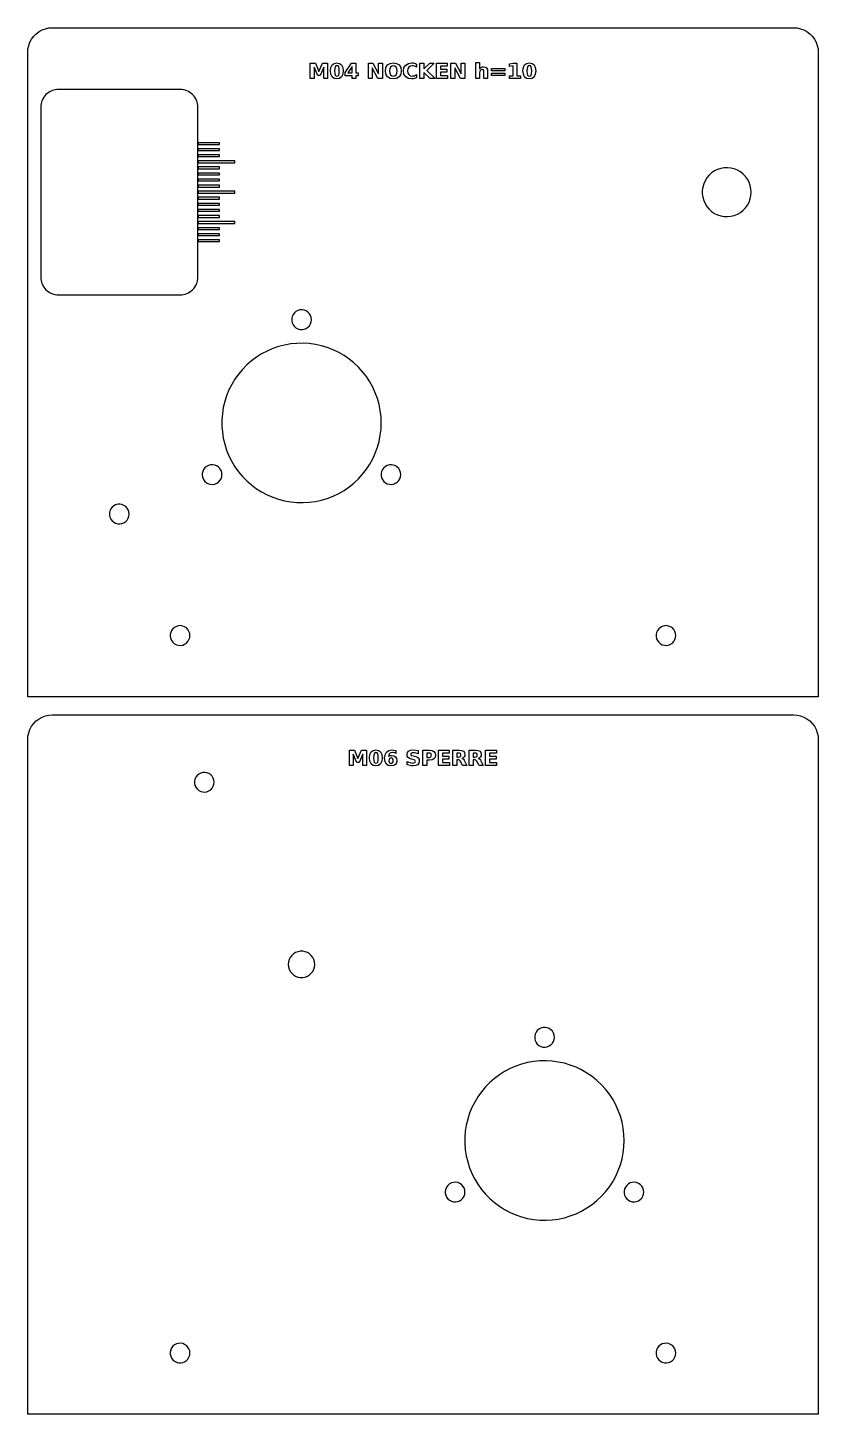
# Model space of a CAD drawing. Header units: millimetres. Extents: x 0 to 263, y 0 to 228.
# Drawn here: x 133.2 to 263.3, y 0 to 228.3 of the extents above; entities that cross this region are included whole.
import ezdxf

# ---------------------------------------------------------------- set-up
doc = ezdxf.new("R2010")
doc.units = ezdxf.units.MM
doc.layers.add('CUT', color=1, linetype='Continuous')
doc.layers.add('ENGRAVE', color=5, linetype='Continuous')

msp = doc.modelspace()

# ---------------------------------------------------------------- linework, layer by layer
at = {"layer": 'CUT'}
for points in [[(133.15, 224.2277), (133.1913, 224.805), (133.3149, 225.3731), (133.5181, 225.9179), (133.7967, 226.4282), (134.1452, 226.8937), (134.5563, 227.3048), (135.0218, 227.6533), (135.5321, 227.9319), (136.0769, 228.1351), (136.645, 228.2587), (137.2223, 228.3), (259.2277, 228.3), (259.805, 228.2587), (260.3731, 228.1351), (260.9179, 227.9319), (261.4282, 227.6533), (261.8937, 227.3048), (262.3048, 226.8937), (262.6533, 226.4282), (262.9319, 225.9179), (263.1351, 225.3731), (263.2587, 224.805), (263.3, 224.2277), (263.3, 118.15), (133.15, 118.15)], [(158.5117, 184.3142), (158.7956, 184.3563), (159.0741, 184.426), (159.3443, 184.5227), (159.6038, 184.6455), (159.85, 184.793), (160.0805, 184.964), (160.2932, 185.1568), (160.486, 185.3695), (160.657, 185.6), (160.8045, 185.8462), (160.9273, 186.1057), (161.024, 186.3759), (161.0937, 186.6544), (161.1358, 186.9383), (161.15, 187.2268), (161.15, 215.2232), (161.1358, 215.5117), (161.0937, 215.7956), (161.024, 216.0741), (160.9273, 216.3443), (160.8045, 216.6038), (160.657, 216.85), (160.486, 217.0805), (160.2932, 217.2932), (160.0805, 217.486), (159.85, 217.657), (159.6038, 217.8045), (159.3443, 217.9273), (159.0741, 218.024), (158.7956, 218.0937), (158.5117, 218.1358), (158.2232, 218.15), (138.2268, 218.15), (137.9383, 218.1358), (137.6544, 218.0937), (137.3759, 218.024), (137.1057, 217.9273), (136.8462, 217.8045), (136.6, 217.657), (136.3695, 217.486), (136.1568, 217.2932), (135.964, 217.0805), (135.793, 216.85), (135.6455, 216.6038), (135.5227, 216.3443), (135.426, 216.0741), (135.3563, 215.7956), (135.3142, 215.5117), (135.3, 215.2232), (135.3, 187.2268), (135.3142, 186.9383), (135.3563, 186.6544), (135.426, 186.3759), (135.5227, 186.1057), (135.6455, 185.8462), (135.793, 185.6), (135.964, 185.3695), (136.1568, 185.1568), (136.3695, 184.964), (136.6, 184.793), (136.8462, 184.6455), (137.1057, 184.5227), (137.3759, 184.426), (137.6544, 184.3563), (137.9383, 184.3142), (138.2268, 184.3), (158.2232, 184.3)], [(251.3082, 203.8121), (250.9181, 204.216), (250.4756, 204.5617), (249.9894, 204.8425), (249.4687, 205.0528), (248.9239, 205.1887), (248.3655, 205.2474), (247.8043, 205.2278), (247.2513, 205.1303), (246.7173, 204.9567), (246.2126, 204.7106), (245.7471, 204.3966), (245.3298, 204.0209), (244.9689, 203.5907), (244.6713, 203.1145), (244.4429, 202.6016), (244.2881, 202.0618), (244.21, 201.5058), (244.21, 200.9442), (244.2881, 200.3882), (244.4429, 199.8484), (244.6713, 199.3355), (244.9689, 198.8593), (245.3298, 198.4291), (245.7471, 198.0534), (246.2126, 197.7394), (246.7173, 197.4933), (247.2513, 197.3197), (247.8043, 197.2222), (248.3655, 197.2026), (248.9239, 197.2613), (249.4687, 197.3972), (249.9894, 197.6075), (250.4756, 197.8883), (250.9181, 198.234), (251.3082, 198.6379), (251.6382, 199.0922), (251.9019, 199.588), (252.0939, 200.1156), (252.2106, 200.6649), (252.2498, 201.225), (252.2106, 201.7851), (252.0939, 202.3344), (251.9019, 202.862), (251.6382, 203.3578)], [(179.2767, 181.4632), (178.986, 181.6603), (178.6596, 181.7903), (178.313, 181.8472), (177.9622, 181.8282), (177.6237, 181.7342), (177.3133, 181.5696), (177.0456, 181.3422), (176.833, 181.0625), (176.6855, 180.7437), (176.61, 180.4006), (176.61, 180.0494), (176.6855, 179.7063), (176.833, 179.3875), (177.0456, 179.1078), (177.3133, 178.8804), (177.6237, 178.7158), (177.9622, 178.6218), (178.313, 178.6028), (178.6596, 178.6597), (178.986, 178.7897), (179.2767, 178.9868), (179.5183, 179.2419), (179.6994, 179.5429), (179.8116, 179.8758), (179.8496, 180.225), (179.8116, 180.5742), (179.6994, 180.9071), (179.5183, 181.2081)], [(190.7232, 167.2324), (190.3751, 168.1889), (189.9539, 169.1155), (189.4621, 170.0067), (188.9028, 170.8571), (188.2793, 171.6616), (187.5953, 172.4153), (186.8549, 173.1138), (186.0627, 173.7528), (185.2233, 174.3285), (184.3418, 174.8374), (183.4235, 175.2765), (182.474, 175.6431), (181.4989, 175.9351), (180.5041, 176.1505), (179.4956, 176.2883), (178.4795, 176.3475), (177.4619, 176.3277), (176.4488, 176.2292), (175.4464, 176.0525), (174.4607, 175.7986), (173.4977, 175.469), (172.5631, 175.0659), (171.6625, 174.5915), (170.8014, 174.0488), (169.985, 173.441), (169.2181, 172.7717), (168.5054, 172.0451), (167.8511, 171.2653), (167.2593, 170.4373), (166.7333, 169.5658), (166.2765, 168.6562), (165.8916, 167.714), (165.5808, 166.7448), (165.3461, 165.7543), (165.1888, 164.7487), (165.1099, 163.7339), (165.1099, 162.7161), (165.1888, 161.7013), (165.3461, 160.6957), (165.5808, 159.7052), (165.8916, 158.736), (166.2765, 157.7938), (166.7333, 156.8842), (167.2593, 156.0127), (167.8511, 155.1847), (168.5054, 154.4049), (169.2181, 153.6783), (169.985, 153.009), (170.8014, 152.4012), (171.6625, 151.8585), (172.5631, 151.3841), (173.4977, 150.981), (174.4607, 150.6514), (175.4464, 150.3975), (176.4488, 150.2208), (177.4619, 150.1223), (178.4795, 150.1025), (179.4956, 150.1617), (180.5041, 150.2995), (181.4989, 150.5149), (182.474, 150.8069), (183.4235, 151.1735), (184.3418, 151.6126), (185.2233, 152.1215), (186.0627, 152.6972), (186.8549, 153.3362), (187.5953, 154.0347), (188.2793, 154.7884), (188.9028, 155.5929), (189.4621, 156.4433), (189.9539, 157.3345), (190.3751, 158.2611), (190.7232, 159.2176), (190.9962, 160.1982), (191.1923, 161.1969), (191.3105, 162.2079), (191.3499, 163.225), (191.3105, 164.2421), (191.1923, 165.2531), (190.9962, 166.2518)], [(164.5543, 155.9632), (164.2635, 156.1603), (163.9372, 156.2903), (163.5905, 156.3472), (163.2397, 156.3282), (162.9013, 156.2342), (162.5909, 156.0696), (162.3231, 155.8422), (162.1106, 155.5625), (161.9631, 155.2437), (161.8875, 154.9006), (161.8875, 154.5494), (161.9631, 154.2063), (162.1106, 153.8875), (162.3231, 153.6078), (162.5909, 153.3804), (162.9013, 153.2158), (163.2397, 153.1218), (163.5905, 153.1028), (163.9372, 153.1597), (164.2635, 153.2897), (164.5543, 153.4868), (164.7959, 153.7419), (164.977, 154.0429), (165.0891, 154.3758), (165.1271, 154.725), (165.0891, 155.0742), (164.977, 155.4071), (164.7959, 155.7081)], [(193.7084, 156.1603), (193.382, 156.2903), (193.0354, 156.3472), (192.6846, 156.3282), (192.3461, 156.2342), (192.0358, 156.0696), (191.768, 155.8422), (191.5554, 155.5625), (191.4079, 155.2437), (191.3324, 154.9006), (191.3324, 154.5494), (191.4079, 154.2063), (191.5554, 153.8875), (191.768, 153.6078), (192.0358, 153.3804), (192.3461, 153.2158), (192.6846, 153.1218), (193.0354, 153.1028), (193.382, 153.1597), (193.7084, 153.2897), (193.9991, 153.4868), (194.2407, 153.7419), (194.4218, 154.0429), (194.534, 154.3758), (194.572, 154.725), (194.534, 155.0742), (194.4218, 155.4071), (194.2407, 155.7081), (193.9991, 155.9632)], [(149.2767, 149.4632), (148.986, 149.6603), (148.6596, 149.7903), (148.313, 149.8472), (147.9622, 149.8282), (147.6237, 149.7342), (147.3133, 149.5696), (147.0456, 149.3422), (146.833, 149.0625), (146.6855, 148.7437), (146.61, 148.4006), (146.61, 148.0494), (146.6855, 147.7063), (146.833, 147.3875), (147.0456, 147.1078), (147.3133, 146.8804), (147.6237, 146.7158), (147.9622, 146.6218), (148.313, 146.6028), (148.6596, 146.6597), (148.986, 146.7897), (149.2767, 146.9868), (149.5183, 147.2419), (149.6994, 147.5429), (149.8116, 147.8758), (149.8496, 148.225), (149.8116, 148.5742), (149.6994, 148.9071), (149.5183, 149.2081)], [(159.5183, 129.2081), (159.2767, 129.4632), (158.986, 129.6603), (158.6596, 129.7903), (158.313, 129.8472), (157.9622, 129.8282), (157.6237, 129.7342), (157.3133, 129.5696), (157.0456, 129.3422), (156.833, 129.0625), (156.6855, 128.7437), (156.61, 128.4006), (156.61, 128.0494), (156.6855, 127.7063), (156.833, 127.3875), (157.0456, 127.1078), (157.3133, 126.8804), (157.6237, 126.7158), (157.9622, 126.6218), (158.313, 126.6028), (158.6596, 126.6597), (158.986, 126.7897), (159.2767, 126.9868), (159.5183, 127.2419), (159.6994, 127.5429), (159.8116, 127.8758), (159.8496, 128.225), (159.8116, 128.5742), (159.6994, 128.9071)], [(239.6994, 128.9071), (239.5183, 129.2081), (239.2767, 129.4632), (238.986, 129.6603), (238.6596, 129.7903), (238.313, 129.8472), (237.9622, 129.8282), (237.6237, 129.7342), (237.3133, 129.5696), (237.0456, 129.3422), (236.833, 129.0625), (236.6855, 128.7437), (236.61, 128.4006), (236.61, 128.0494), (236.6855, 127.7063), (236.833, 127.3875), (237.0456, 127.1078), (237.3133, 126.8804), (237.6237, 126.7158), (237.9622, 126.6218), (238.313, 126.6028), (238.6596, 126.6597), (238.986, 126.7897), (239.2767, 126.9868), (239.5183, 127.2419), (239.6994, 127.5429), (239.8116, 127.8758), (239.8496, 128.225), (239.8116, 128.5742)], [(133.15, 111.0777), (133.1913, 111.655), (133.3149, 112.2231), (133.5181, 112.7679), (133.7967, 113.2782), (134.1452, 113.7437), (134.5563, 114.1548), (135.0218, 114.5033), (135.5321, 114.7819), (136.0769, 114.9851), (136.645, 115.1087), (137.2223, 115.15), (259.2277, 115.15), (259.805, 115.1087), (260.3731, 114.9851), (260.9179, 114.7819), (261.4282, 114.5033), (261.8937, 114.1548), (262.3048, 113.7437), (262.6533, 113.2782), (262.9319, 112.7679), (263.1351, 112.2231), (263.2587, 111.655), (263.3, 111.0777), (263.3, 0), (133.15, 0)], [(163.5183, 105.0581), (163.2767, 105.3132), (162.986, 105.5103), (162.6596, 105.6403), (162.313, 105.6972), (161.9622, 105.6782), (161.6237, 105.5842), (161.3133, 105.4196), (161.0456, 105.1922), (160.833, 104.9125), (160.6855, 104.5937), (160.61, 104.2506), (160.61, 103.8994), (160.6855, 103.5563), (160.833, 103.2375), (161.0456, 102.9578), (161.3133, 102.7304), (161.6237, 102.5658), (161.9622, 102.4718), (162.313, 102.4528), (162.6596, 102.5097), (162.986, 102.6397), (163.2767, 102.8368), (163.5183, 103.0919), (163.6994, 103.3929), (163.8116, 103.7258), (163.8496, 104.075), (163.8116, 104.4242), (163.6994, 104.7571)], [(179.8321, 75.5401), (179.5355, 75.8104), (179.1943, 76.0217), (178.8201, 76.1667), (178.4257, 76.2404), (178.0243, 76.2404), (177.6299, 76.1667), (177.2557, 76.0217), (176.9145, 75.8104), (176.6179, 75.5401), (176.3761, 75.2198), (176.1972, 74.8606), (176.0873, 74.4746), (176.0503, 74.075), (176.0873, 73.6754), (176.1972, 73.2894), (176.3761, 72.9302), (176.6179, 72.6099), (176.9145, 72.3396), (177.2557, 72.1283), (177.6299, 71.9833), (178.0243, 71.9096), (178.4257, 71.9096), (178.8201, 71.9833), (179.1943, 72.1283), (179.5355, 72.3396), (179.8321, 72.6099), (180.0739, 72.9302), (180.2528, 73.2894), (180.3627, 73.6754), (180.3997, 74.075), (180.3627, 74.4746), (180.2528, 74.8606), (180.0739, 75.2198)], [(219.5183, 63.0581), (219.2767, 63.3132), (218.986, 63.5103), (218.6596, 63.6403), (218.313, 63.6972), (217.9622, 63.6782), (217.6237, 63.5842), (217.3133, 63.4196), (217.0456, 63.1922), (216.833, 62.9125), (216.6855, 62.5937), (216.61, 62.2506), (216.61, 61.8994), (216.6855, 61.5563), (216.833, 61.2375), (217.0456, 60.9578), (217.3133, 60.7304), (217.6237, 60.5658), (217.9622, 60.4718), (218.313, 60.4528), (218.6596, 60.5097), (218.986, 60.6397), (219.2767, 60.8368), (219.5183, 61.0919), (219.6994, 61.3929), (219.8116, 61.7258), (219.8496, 62.075), (219.8116, 62.4242), (219.6994, 62.7571)], [(230.9962, 48.1018), (230.7232, 49.0824), (230.3751, 50.0389), (229.9539, 50.9655), (229.4621, 51.8567), (228.9028, 52.7071), (228.2793, 53.5116), (227.5953, 54.2653), (226.8549, 54.9638), (226.0627, 55.6028), (225.2233, 56.1785), (224.3418, 56.6874), (223.4235, 57.1265), (222.474, 57.4931), (221.4989, 57.7851), (220.5041, 58.0005), (219.4956, 58.1383), (218.4795, 58.1975), (217.4619, 58.1777), (216.4488, 58.0792), (215.4464, 57.9025), (214.4607, 57.6486), (213.4977, 57.319), (212.5631, 56.9159), (211.6625, 56.4415), (210.8014, 55.8988), (209.985, 55.291), (209.2181, 54.6217), (208.5054, 53.8951), (207.8511, 53.1153), (207.2593, 52.2873), (206.7333, 51.4158), (206.2765, 50.5062), (205.8916, 49.564), (205.5808, 48.5948), (205.3461, 47.6043), (205.1888, 46.5987), (205.1099, 45.5839), (205.1099, 44.5661), (205.1888, 43.5513), (205.3461, 42.5457), (205.5808, 41.5552), (205.8916, 40.586), (206.2765, 39.6438), (206.7333, 38.7342), (207.2593, 37.8627), (207.8511, 37.0347), (208.5054, 36.2549), (209.2181, 35.5283), (209.985, 34.859), (210.8014, 34.2512), (211.6625, 33.7085), (212.5631, 33.2341), (213.4977, 32.831), (214.4607, 32.5014), (215.4464, 32.2475), (216.4488, 32.0708), (217.4619, 31.9723), (218.4795, 31.9525), (219.4956, 32.0117), (220.5041, 32.1495), (221.4989, 32.3649), (222.474, 32.6569), (223.4235, 33.0235), (224.3418, 33.4626), (225.2233, 33.9715), (226.0627, 34.5472), (226.8549, 35.1862), (227.5953, 35.8847), (228.2793, 36.6384), (228.9028, 37.4429), (229.4621, 38.2933), (229.9539, 39.1845), (230.3751, 40.1111), (230.7232, 41.0676), (230.9962, 42.0482), (231.1923, 43.0469), (231.3105, 44.0579), (231.3499, 45.075), (231.3105, 46.0921), (231.1923, 47.1031)], [(204.7959, 37.5581), (204.5543, 37.8132), (204.2635, 38.0103), (203.9372, 38.1403), (203.5905, 38.1972), (203.2397, 38.1782), (202.9013, 38.0842), (202.5909, 37.9196), (202.3231, 37.6922), (202.1106, 37.4125), (201.9631, 37.0937), (201.8875, 36.7506), (201.8875, 36.3994), (201.9631, 36.0563), (202.1106, 35.7375), (202.3231, 35.4578), (202.5909, 35.2304), (202.9013, 35.0658), (203.2397, 34.9718), (203.5905, 34.9528), (203.9372, 35.0097), (204.2635, 35.1397), (204.5543, 35.3368), (204.7959, 35.5919), (204.977, 35.8929), (205.0891, 36.2258), (205.1271, 36.575), (205.0891, 36.9242), (204.977, 37.2571)], [(233.9991, 37.8132), (233.7084, 38.0103), (233.382, 38.1403), (233.0354, 38.1972), (232.6846, 38.1782), (232.3461, 38.0842), (232.0358, 37.9196), (231.768, 37.6922), (231.5554, 37.4125), (231.4079, 37.0937), (231.3324, 36.7506), (231.3324, 36.3994), (231.4079, 36.0563), (231.5554, 35.7375), (231.768, 35.4578), (232.0358, 35.2304), (232.3461, 35.0658), (232.6846, 34.9718), (233.0354, 34.9528), (233.382, 35.0097), (233.7084, 35.1397), (233.9991, 35.3368), (234.2407, 35.5919), (234.4218, 35.8929), (234.534, 36.2258), (234.572, 36.575), (234.534, 36.9242), (234.4218, 37.2571), (234.2407, 37.5581)], [(159.6994, 10.7571), (159.5183, 11.0581), (159.2767, 11.3132), (158.986, 11.5103), (158.6596, 11.6403), (158.313, 11.6972), (157.9622, 11.6782), (157.6237, 11.5842), (157.3133, 11.4196), (157.0456, 11.1922), (156.833, 10.9125), (156.6855, 10.5937), (156.61, 10.2506), (156.61, 9.8994), (156.6855, 9.5563), (156.833, 9.2375), (157.0456, 8.9578), (157.3133, 8.7304), (157.6237, 8.5658), (157.9622, 8.4718), (158.313, 8.4528), (158.6596, 8.5097), (158.986, 8.6397), (159.2767, 8.8368), (159.5183, 9.0919), (159.6994, 9.3929), (159.8116, 9.7258), (159.8496, 10.075), (159.8116, 10.4242)], [(239.8116, 10.4242), (239.6994, 10.7571), (239.5183, 11.0581), (239.2767, 11.3132), (238.986, 11.5103), (238.6596, 11.6403), (238.313, 11.6972), (237.9622, 11.6782), (237.6237, 11.5842), (237.3133, 11.4196), (237.0456, 11.1922), (236.833, 10.9125), (236.6855, 10.5937), (236.61, 10.2506), (236.61, 9.8994), (236.6855, 9.5563), (236.833, 9.2375), (237.0456, 8.9578), (237.3133, 8.7304), (237.6237, 8.5658), (237.9622, 8.4718), (238.313, 8.4528), (238.6596, 8.5097), (238.986, 8.6397), (239.2767, 8.8368), (239.5183, 9.0919), (239.6994, 9.3929), (239.8116, 9.7258), (239.8496, 10.075)]]:
    msp.add_lwpolyline(points, close=True, dxfattribs=at)
at = {"layer": 'ENGRAVE'}
for points in [[(181.0922, 221.1063), (181.6768, 222.4719), (182.5125, 222.4719), (182.5125, 219.9202), (181.8907, 219.9202), (181.8907, 221.7866), (181.3028, 220.4107), (180.8855, 220.4107), (180.2976, 221.7866), (180.2976, 219.9202), (179.6742, 219.9202), (179.6742, 222.4719), (180.5114, 222.4719)], [(185.0352, 221.7563), (185.1036, 221.1933), (185.0352, 220.6318), (184.8301, 220.2149), (184.4994, 219.9565), (184.0541, 219.8704), (183.6076, 219.9565), (183.2764, 220.2149), (183.0714, 220.6318), (183.003, 221.1933), (183.0714, 221.7563), (183.2764, 222.1733), (183.6076, 222.4317), (184.0541, 222.5178), (184.4994, 222.4317), (184.8301, 222.1733)], [(184.0541, 222.0683), (183.8727, 222.0193), (183.7517, 221.8725), (183.6836, 221.6064), (183.6609, 221.1988), (183.6836, 220.7861), (183.7517, 220.5163), (183.8727, 220.3678), (184.0541, 220.3183), (184.2346, 220.3678), (184.3549, 220.5163), (184.423, 220.7861), (184.4457, 221.1988), (184.4232, 221.6064), (184.356, 221.8725), (184.2357, 222.0193)], [(186.45, 222.4719), (187.1817, 222.4719), (187.1817, 220.8619), (187.5454, 220.8619), (187.5454, 220.385), (187.1817, 220.385), (187.1817, 219.9202), (186.5593, 219.9202), (186.5593, 220.385), (185.4284, 220.385), (185.4284, 220.9488)], [(185.8386, 220.8619), (186.5593, 220.8619), (186.5593, 221.9299)], [(191.5326, 222.4719), (191.5326, 219.9202), (190.7976, 219.9202), (189.8696, 221.6702), (189.8696, 219.9202), (189.2461, 219.9202), (189.2461, 222.4719), (189.9806, 222.4719), (190.9086, 220.7219), (190.9086, 222.4719)], [(193.3406, 222.5178), (193.8891, 222.4298), (194.3042, 222.1656), (194.5659, 221.7467), (194.6531, 221.1933), (194.5659, 220.6413), (194.3042, 220.2226), (193.8891, 219.9584), (193.3406, 219.8704), (192.793, 219.9584), (192.3775, 220.2226), (192.1154, 220.6413), (192.0281, 221.1933), (192.1154, 221.7467), (192.3775, 222.1656), (192.793, 222.4298)], [(192.8741, 220.5693), (193.0736, 220.4028), (193.3406, 220.3473), (193.6088, 220.4028), (193.8087, 220.5693), (193.933, 220.8366), (193.9744, 221.1933), (193.933, 221.5515), (193.8087, 221.8189), (193.6088, 221.9854), (193.3406, 222.0409), (193.0736, 221.9854), (192.8741, 221.8189), (192.7498, 221.5515), (192.7084, 221.1933), (192.7498, 220.8366)], [(195.0036, 221.1933), (195.0967, 221.7413), (195.3761, 222.1612), (195.8148, 222.4287), (196.3861, 222.5178), (196.5956, 222.5058), (196.7963, 222.4697), (196.9889, 222.4105), (197.1742, 222.328), (197.1742, 221.8003), (196.9923, 221.9083), (196.8132, 221.983), (196.6309, 222.0264), (196.4392, 222.0409), (196.1246, 221.9845), (195.8852, 221.8151), (195.7343, 221.547), (195.6839, 221.1933), (195.7343, 220.8407), (195.8852, 220.5726), (196.1246, 220.4036), (196.4392, 220.3473), (196.6309, 220.3618), (196.8132, 220.4052), (196.9923, 220.4803), (197.1742, 220.5884), (197.1742, 220.0602), (196.9889, 219.9777), (196.7963, 219.9185), (196.5956, 219.8824), (196.3861, 219.8704), (195.8148, 219.9595), (195.3761, 220.227), (195.0967, 220.6468)], [(198.3773, 222.4719), (198.3773, 221.5405), (199.3256, 222.4719), (200.0896, 222.4719), (198.8607, 221.2633), (200.2159, 219.9202), (199.3923, 219.9202), (198.3773, 220.9253), (198.3773, 219.9202), (197.7194, 219.9202), (197.7194, 222.4719)], [(202.2443, 219.9202), (200.4314, 219.9202), (200.4314, 222.4719), (202.2065, 222.4719), (202.2065, 221.9742), (201.0893, 221.9742), (201.0893, 221.4995), (202.1404, 221.4995), (202.1404, 221.0019), (201.0893, 221.0019), (201.0893, 220.4173), (202.2443, 220.4173)], [(204.4848, 222.4719), (205.1088, 222.4719), (205.1088, 219.9202), (204.3738, 219.9202), (203.4457, 221.6702), (203.4457, 219.9202), (202.8223, 219.9202), (202.8223, 222.4719), (203.5568, 222.4719), (204.4848, 220.7219)], [(208.1594, 221.3457), (208.0384, 221.4108), (207.964, 221.4191), (207.7931, 221.3821), (207.6632, 221.2709), (207.5812, 221.0948), (207.5539, 220.8619), (207.5539, 219.9202), (206.9425, 219.9202), (206.9425, 222.5796), (207.5539, 222.5796), (207.5539, 221.5542), (207.6965, 221.6996), (207.8475, 221.8009), (208.0115, 221.8603), (208.1915, 221.8802), (208.483, 221.8293), (208.6946, 221.6767), (208.8234, 221.4275), (208.8664, 221.0855), (208.8664, 219.9202), (208.2511, 219.9202), (208.2402, 221.1539), (208.2019, 221.2923)], [(211.7014, 221.2053), (209.5106, 221.2053), (209.5106, 221.6067), (211.7014, 221.6067)], [(213.686, 220.3746), (214.2673, 220.3746), (214.2673, 219.9202), (212.4829, 219.9202), (212.4829, 220.3746), (213.0642, 220.3746), (213.0642, 222.024), (212.4675, 221.9009), (212.4675, 222.3488), (213.0604, 222.4719), (213.686, 222.4719)], [(216.5024, 222.1733), (216.7075, 221.7563), (216.7758, 221.1933), (216.7075, 220.6318), (216.5024, 220.2149), (216.1717, 219.9565), (215.7264, 219.8704), (215.2798, 219.9565), (214.9487, 220.2149), (214.7436, 220.6318), (214.6753, 221.1933), (214.7436, 221.7563), (214.9487, 222.1733), (215.2798, 222.4317), (215.7264, 222.5178), (216.1717, 222.4317)], [(215.5449, 222.0193), (215.4239, 221.8725), (215.3559, 221.6064), (215.3332, 221.1988), (215.3559, 220.7861), (215.4239, 220.5163), (215.5449, 220.3678), (215.7264, 220.3183), (215.9068, 220.3678), (216.0271, 220.5163), (216.0952, 220.7861), (216.1179, 221.1988), (216.0955, 221.6064), (216.0282, 221.8725), (215.9079, 222.0193), (215.7264, 222.0683)], [(209.5106, 220.4244), (209.5106, 220.8296), (211.7014, 220.8296), (211.7014, 220.4244)], [(164.725, 209.075), (164.725, 209.375), (161.225, 209.375), (161.225, 209.075)], [(164.725, 208.075), (164.725, 208.375), (161.225, 208.375), (161.225, 208.075)], [(164.725, 207.075), (164.725, 207.375), (161.225, 207.375), (161.225, 207.075)], [(167.225, 206.075), (167.225, 206.375), (161.225, 206.375), (161.225, 206.075)], [(164.725, 205.075), (164.725, 205.375), (161.225, 205.375), (161.225, 205.075)], [(164.725, 204.075), (164.725, 204.375), (161.225, 204.375), (161.225, 204.075)], [(164.725, 203.075), (164.725, 203.375), (161.225, 203.375), (161.225, 203.075)], [(164.725, 202.075), (164.725, 202.375), (161.225, 202.375), (161.225, 202.075)], [(167.225, 201.075), (167.225, 201.375), (161.225, 201.375), (161.225, 201.075)], [(164.725, 200.075), (164.725, 200.375), (161.225, 200.375), (161.225, 200.075)], [(164.725, 199.075), (164.725, 199.375), (161.225, 199.375), (161.225, 199.075)], [(164.725, 198.075), (164.725, 198.375), (161.225, 198.375), (161.225, 198.075)], [(164.725, 197.075), (164.725, 197.375), (161.225, 197.375), (161.225, 197.075)], [(167.225, 196.075), (167.225, 196.375), (161.225, 196.375), (161.225, 196.075)], [(164.725, 195.075), (164.725, 195.375), (161.225, 195.375), (161.225, 195.075)], [(164.725, 194.075), (164.725, 194.375), (161.225, 194.375), (161.225, 194.075)], [(164.725, 193.075), (164.725, 193.375), (161.225, 193.375), (161.225, 193.075)], [(186.7226, 108.6675), (186.7226, 106.8011), (186.0991, 106.8011), (186.0991, 109.3528), (186.9364, 109.3528), (187.5172, 107.9872), (188.1018, 109.3528), (188.9374, 109.3528), (188.9374, 106.8011), (188.3156, 106.8011), (188.3156, 108.6675), (187.7277, 107.2916), (187.3105, 107.2916)], [(189.4963, 108.6372), (189.7014, 109.0542), (190.0325, 109.3126), (190.4791, 109.3987), (190.9244, 109.3126), (191.2551, 109.0542), (191.4602, 108.6372), (191.5285, 108.0742), (191.4602, 107.5127), (191.2551, 107.0958), (190.9244, 106.8374), (190.4791, 106.7513), (190.0325, 106.8374), (189.7014, 107.0958), (189.4963, 107.5127), (189.428, 108.0742)], [(190.2976, 108.9002), (190.1766, 108.7534), (190.1086, 108.4873), (190.0859, 108.0796), (190.1086, 107.667), (190.1766, 107.3971), (190.2976, 107.2487), (190.4791, 107.1992), (190.6595, 107.2487), (190.7798, 107.3971), (190.8479, 107.667), (190.8706, 108.0796), (190.8482, 108.4873), (190.7809, 108.7534), (190.6606, 108.9002), (190.4791, 108.9492)], [(192.6018, 108.5985), (192.5402, 108.317), (192.6575, 108.3901), (192.7841, 108.4422), (192.922, 108.4738), (193.0718, 108.4843), (193.4251, 108.4271), (193.7029, 108.2552), (193.8829, 107.9911), (193.943, 107.6558), (193.8758, 107.2864), (193.6745, 106.9985), (193.3607, 106.8131), (192.9553, 106.7513), (192.5143, 106.8352), (192.1853, 107.0871), (191.9811, 107.4935), (191.913, 108.0403), (191.9927, 108.6048), (192.2318, 109.0339), (192.6097, 109.3051), (193.1057, 109.3954), (193.4475, 109.3681), (193.7756, 109.2861), (193.7756, 108.8141), (193.6179, 108.8811), (193.3277, 108.9553), (193.1894, 108.9645), (192.9281, 108.9236), (192.7316, 108.801)], [(192.6168, 107.6126), (192.6384, 107.4168), (192.7032, 107.2768), (192.8112, 107.1932), (192.9624, 107.1653), (193.1145, 107.1932), (193.2227, 107.2768), (193.2875, 107.4168), (193.3091, 107.6126), (193.2875, 107.8087), (193.2227, 107.9484), (193.1145, 108.0325), (192.9624, 108.0605), (192.8112, 108.0325), (192.7032, 107.9484), (192.6384, 107.8087)], [(196.4537, 108.9056), (196.3098, 108.8568), (196.2254, 108.7742), (196.1972, 108.6555), (196.2162, 108.564), (196.2732, 108.4953), (196.3803, 108.4424), (196.8294, 108.3411), (197.1933, 108.233), (197.4342, 108.0807), (197.5692, 107.8699), (197.6141, 107.5853), (197.5515, 107.2175), (197.3637, 106.9575), (197.0472, 106.8028), (196.5986, 106.7513), (196.3558, 106.7629), (196.1119, 106.7978), (195.8674, 106.8549), (195.623, 106.9345), (195.623, 107.4896), (195.8633, 107.3758), (196.0955, 107.2938), (196.3196, 107.2446), (196.5357, 107.2282), (196.7259, 107.2461), (196.8655, 107.2998), (196.9512, 107.3873), (196.9798, 107.5054), (196.9604, 107.6111), (196.9021, 107.6897), (196.7858, 107.7514), (196.3372, 107.8625), (196.0058, 107.9689), (195.7772, 108.1239), (195.6447, 108.3345), (195.6005, 108.6074), (195.6621, 108.9445), (195.8466, 109.1936), (196.1466, 109.3474), (196.5543, 109.3987), (196.9869, 109.367), (197.4463, 109.2724), (197.4463, 108.7321), (197.2387, 108.8145), (197.0361, 108.8737), (196.842, 108.9098), (196.6588, 108.9218)], [(199.2832, 107.6864), (198.8495, 107.6864), (198.8495, 106.8011), (198.1916, 106.8011), (198.1916, 109.3528), (199.2832, 109.3528), (199.7137, 109.2986), (200.0308, 109.1362), (200.2264, 108.8743), (200.2916, 108.5204), (200.2264, 108.165), (200.0308, 107.9025), (199.7137, 107.7404)], [(199.3829, 108.1866), (199.5091, 108.2563), (199.5874, 108.3688), (199.6135, 108.5204), (199.5874, 108.6715), (199.5091, 108.7835), (199.3829, 108.8528), (199.2132, 108.8759), (198.8495, 108.8759), (198.8495, 108.1633), (199.2132, 108.1633)], [(201.4149, 107.8828), (201.4149, 107.2982), (202.5699, 107.2982), (202.5699, 106.8011), (200.757, 106.8011), (200.757, 109.3528), (202.5322, 109.3528), (202.5322, 108.8551), (201.4149, 108.8551), (201.4149, 108.3804), (202.466, 108.3804), (202.466, 107.8828)], [(205.0959, 108.4183), (205.0041, 108.2333), (204.8511, 108.0922), (204.636, 107.9938), (204.764, 107.9436), (204.8777, 107.8543), (204.9855, 107.718), (205.4514, 106.8011), (204.7509, 106.8011), (204.4397, 107.4349), (204.3449, 107.5959), (204.2488, 107.6963), (204.1364, 107.7492), (203.9918, 107.7668), (203.8059, 107.7668), (203.8059, 106.8011), (203.148, 106.8011), (203.148, 109.3528), (204.1526, 109.3528), (204.5894, 109.3104), (204.8914, 109.1832), (205.0678, 108.965), (205.1266, 108.6484)], [(204.379, 108.2979), (204.4463, 108.3997), (204.4687, 108.5511), (204.4463, 108.7006), (204.379, 108.8004), (204.26, 108.857), (204.0826, 108.8759), (203.8059, 108.8759), (203.8059, 108.2213), (204.0826, 108.2213), (204.26, 108.2404)], [(207.7909, 108.4183), (207.6991, 108.2333), (207.5461, 108.0922), (207.331, 107.9938), (207.459, 107.9436), (207.5727, 107.8543), (207.6805, 107.718), (208.1464, 106.8011), (207.4459, 106.8011), (207.1347, 107.4349), (207.0399, 107.5959), (206.9438, 107.6963), (206.8314, 107.7492), (206.6868, 107.7668), (206.5009, 107.7668), (206.5009, 106.8011), (205.843, 106.8011), (205.843, 109.3528), (206.8476, 109.3528), (207.2844, 109.3104), (207.5864, 109.1832), (207.7628, 108.965), (207.8216, 108.6484)], [(206.955, 108.2404), (207.074, 108.2979), (207.1413, 108.3997), (207.1637, 108.5511), (207.1413, 108.7006), (207.074, 108.8004), (206.955, 108.857), (206.7776, 108.8759), (206.5009, 108.8759), (206.5009, 108.2213), (206.7776, 108.2213)], [(210.247, 107.8828), (209.1959, 107.8828), (209.1959, 107.2982), (210.3509, 107.2982), (210.3509, 106.8011), (208.538, 106.8011), (208.538, 109.3528), (210.3131, 109.3528), (210.3131, 108.8551), (209.1959, 108.8551), (209.1959, 108.3804), (210.247, 108.3804)]]:
    msp.add_lwpolyline(points, close=True, dxfattribs=at)

doc.saveas('drawing.dxf')
